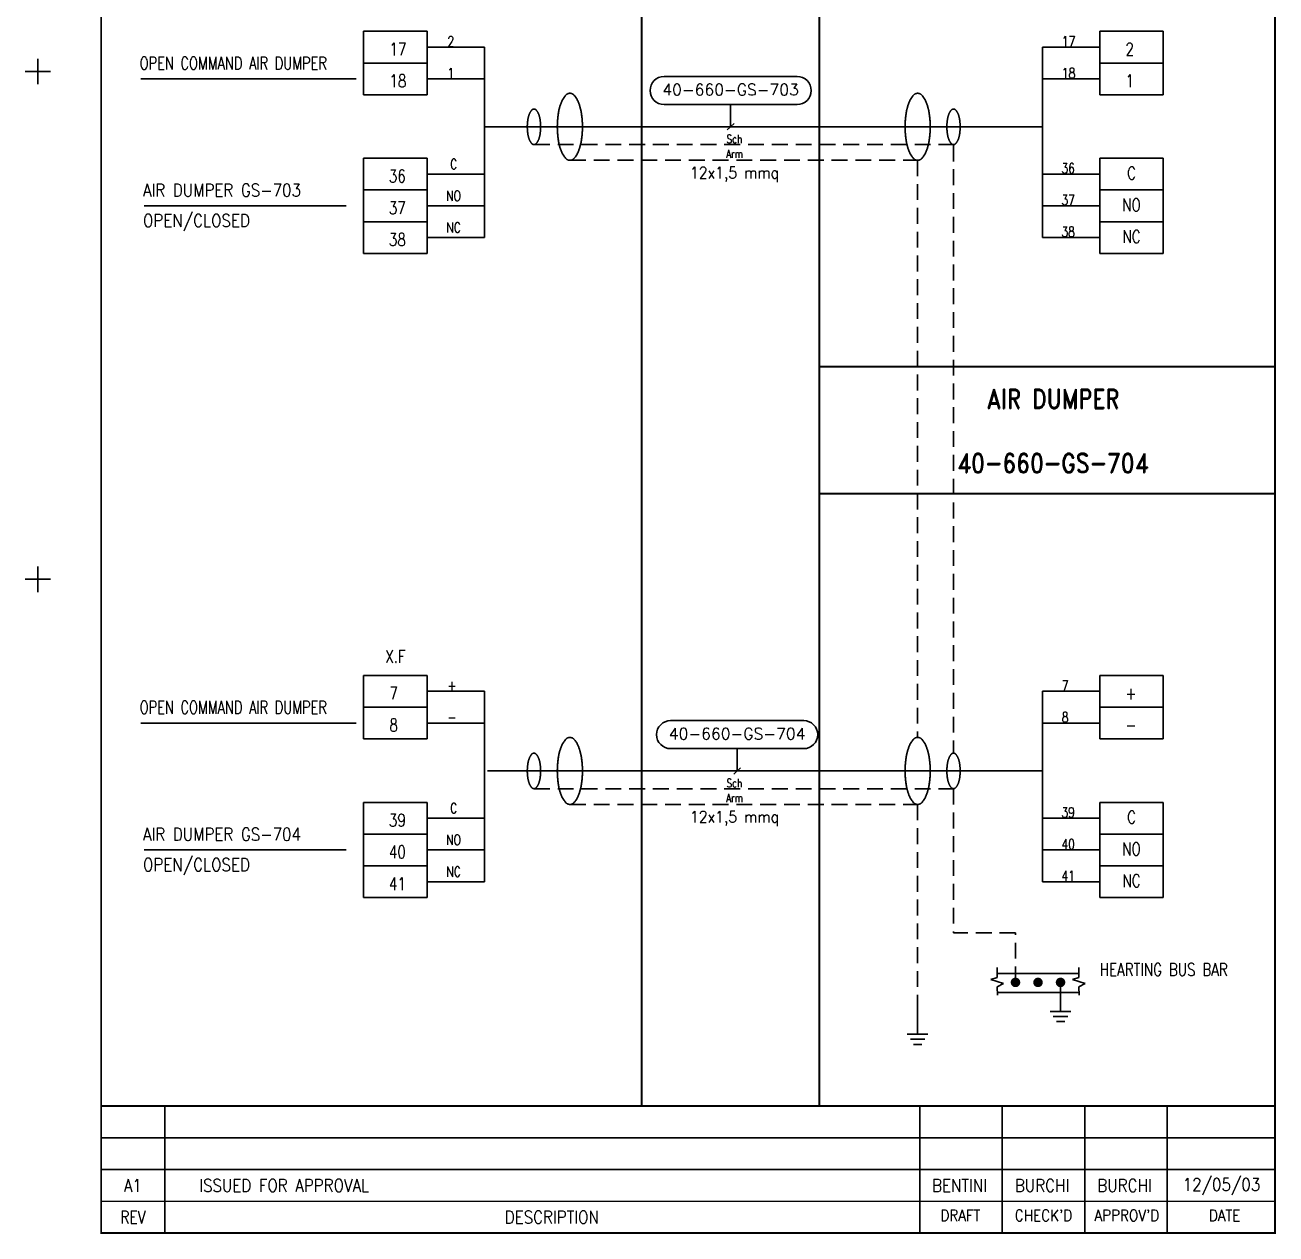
# Model space of a CAD drawing. Extents: x -12 to 185, y 0 to 287.
# Drawn here: x -12 to 185.2, y -0.1 to 190.3 of the extents above; entities that cross this region are included whole.
import ezdxf
from ezdxf.enums import TextEntityAlignment as Align

# ---------------------------------------------------------------- set-up
doc = ezdxf.new("R2010")
doc.units = 0
doc.header["$LTSCALE"] = 10
doc.header["$MEASUREMENT"] = 0
doc.linetypes.add('CONTINUA', pattern=[0])
doc.linetypes.add('HIDDEN', pattern=[0.375, 0.25, -0.125])
doc.layers.get('0').update_dxf_attribs({"linetype": 'CONTINUOUS'})
doc.layers.add('12', color=9, linetype='CONTINUOUS')
doc.styles.add('ROMAND', font='romand', dxfattribs={"width": 0.8})
doc.styles.add('ROMANS', font='ROMANS', dxfattribs={"width": 0.87})

# ---------------------------------------------------------------- blocks, each defined once
blk = doc.blocks.new('A$C65F70BDD')
at = {"linetype": 'HIDDEN'}
blk.add_lwpolyline([(3, 4, 0.038544), (2.87, 5.63, 0.051213), (2.56, 6.83, 0.094525), (1.98, 7.79, 0.211848), (1.5, 8, 0.211848), (1.02, 7.79, 0.094525), (0.44, 6.83, 0.051213), (0.13, 5.63, 0.038544), (0, 4, 0.038544), (0.13, 2.37, 0.051213), (0.44, 1.17, 0.094525), (1.02, 0.21, 0.211848), (1.5, 0, 0.211848), (1.98, 0.21, 0.094525), (2.56, 1.17, 0.051213), (2.87, 2.37, 0.038544)], format="xyb", close=True, dxfattribs=at)

msp = doc.modelspace()

# ---------------------------------------------------------------- linework, layer by layer
at = {"color": 7}
for p, q in [((0, 0), (0, 287)), ((185, 287), (185, 0)), ((129.02, 20), (129.02, 0)), ((142.02, 20), (142.02, 0)), ((155.02, 20), (155.02, 0)), ((168.02, 20), (168.02, 0)), ((185, 15), (0, 15)), ((185, 10), (0, 10)), ((185, 0), (0, 0))]:
    msp.add_line(p, q, dxfattribs=at)
at = {"color": 7, "linetype": 'CONTINUA'}
for p, q in [((-10, 181), (-10, 185)), ((-12, 183), (-8, 183)), ((-10, 101), (-10, 105)), ((-12, 103), (-8, 103))]:
    msp.add_line(p, q, dxfattribs=at)
msp.add_line((10.04, 20.01), (10.04, -0.01))
at = {"const_width": 0.3}
msp.add_lwpolyline([(0, 287), (0, 0), (185, 0), (185, 287), (0, 287)], dxfattribs=at)
at = {"color": 7}
for points, const_width in [([(185, 20), (0, 20)], 0.3), ([(185, 5), (0, 5)], 0.2)]:
    msp.add_lwpolyline(points, dxfattribs=dict(at, const_width=const_width))
at = {"layer": '12', "color": 2}
for p, q in [((51.37, 189.35), (41.37, 189.35)), ((51.37, 189.35), (41.37, 189.35)), ((41.37, 189.35), (41.37, 184.35)), ((51.37, 184.35), (51.37, 189.35)), ((157.38, 189.35), (167.38, 189.35)), ((157.38, 189.35), (167.38, 189.35)), ((157.38, 184.35), (157.38, 189.35)), ((167.38, 189.35), (167.38, 184.35)), ((41.37, 184.35), (41.37, 179.35)), ((51.37, 179.35), (51.37, 184.35)), ((157.38, 179.35), (157.38, 184.35)), ((167.38, 184.35), (167.38, 179.35)), ((51.37, 179.35), (41.37, 179.35)), ((157.38, 179.35), (167.38, 179.35)), ((60.4, 174.3), (148.35, 174.3)), ((41.37, 169.35), (41.37, 164.35)), ((51.37, 169.35), (41.37, 169.35)), ((51.37, 169.35), (41.37, 169.35)), ((51.37, 164.35), (51.37, 169.35)), ((157.38, 169.35), (167.38, 169.35)), ((157.38, 169.35), (167.38, 169.35)), ((157.38, 164.35), (157.38, 169.35)), ((167.38, 169.35), (167.38, 164.35)), ((41.37, 164.35), (41.37, 159.35)), ((51.37, 159.35), (51.37, 164.35)), ((157.38, 159.35), (157.38, 164.35)), ((167.38, 164.35), (167.38, 159.35)), ((41.37, 159.35), (41.37, 154.35)), ((51.37, 154.35), (51.37, 159.35)), ((157.38, 154.35), (157.38, 159.35)), ((167.38, 159.35), (167.38, 154.35)), ((51.37, 154.35), (41.37, 154.35)), ((157.38, 154.35), (167.38, 154.35)), ((41.37, 87.86), (41.37, 82.86)), ((51.37, 87.86), (41.37, 87.86)), ((51.37, 87.86), (41.37, 87.86)), ((51.37, 82.86), (51.37, 87.86)), ((157.38, 82.86), (157.38, 87.86)), ((157.38, 87.86), (167.38, 87.86)), ((157.38, 87.86), (167.38, 87.86)), ((167.38, 87.86), (167.38, 82.86)), ((41.37, 82.86), (41.37, 77.86)), ((51.37, 77.86), (51.37, 82.86)), ((157.38, 77.86), (157.38, 82.86)), ((167.38, 82.86), (167.38, 77.86)), ((51.37, 77.86), (41.37, 77.86)), ((157.38, 77.86), (167.38, 77.86)), ((60.91, 72.81), (148.35, 72.81)), ((41.37, 67.86), (41.37, 62.86)), ((51.37, 67.86), (41.37, 67.86)), ((51.37, 67.86), (41.37, 67.86)), ((51.37, 62.86), (51.37, 67.86)), ((157.38, 62.86), (157.38, 67.86)), ((157.38, 67.86), (167.38, 67.86)), ((157.38, 67.86), (167.38, 67.86)), ((167.38, 67.86), (167.38, 62.86)), ((41.37, 62.86), (41.37, 57.86)), ((51.37, 57.86), (51.37, 62.86)), ((157.38, 57.86), (157.38, 62.86)), ((167.38, 62.86), (167.38, 57.86)), ((41.37, 57.86), (41.37, 52.86)), ((51.37, 52.86), (51.37, 57.86)), ((157.38, 52.86), (157.38, 57.86)), ((167.38, 57.86), (167.38, 52.86)), ((51.37, 52.86), (41.37, 52.86)), ((157.38, 52.86), (167.38, 52.86))]:
    msp.add_line(p, q, dxfattribs=at)
at = {"layer": '12'}
for p, q in [((60.4, 186.85), (51.37, 186.85)), ((60.4, 186.85), (60.4, 156.85)), ((148.35, 186.85), (157.38, 186.85)), ((148.35, 186.85), (148.35, 156.85)), ((51.37, 184.35), (41.37, 184.35)), ((157.38, 184.35), (167.38, 184.35)), ((40.21, 181.85), (6.25, 181.85)), ((60.4, 181.85), (51.37, 181.85)), ((88.72, 182.24), (109.69, 182.24)), ((148.35, 181.85), (157.38, 181.85)), ((88.72, 177.81), (109.69, 177.81)), ((99.2, 177.81), (99.2, 174.3)), ((98.67, 173.8), (99.74, 174.8)), ((60.4, 166.85), (51.37, 166.85)), ((148.35, 166.85), (157.38, 166.85)), ((51.37, 164.35), (41.37, 164.35)), ((157.38, 164.35), (167.38, 164.35)), ((38.62, 161.85), (6.76, 161.85)), ((60.4, 161.85), (51.37, 161.85)), ((148.35, 161.85), (157.38, 161.85)), ((51.37, 159.35), (41.37, 159.35)), ((157.38, 159.35), (167.38, 159.35)), ((60.4, 156.85), (51.37, 156.85)), ((148.35, 156.85), (157.38, 156.85)), ((60.4, 85.36), (51.37, 85.36)), ((60.4, 85.36), (60.4, 55.36)), ((148.35, 85.36), (157.38, 85.36)), ((148.35, 85.36), (148.35, 55.36)), ((51.37, 82.86), (41.37, 82.86)), ((157.38, 82.86), (167.38, 82.86)), ((40.21, 80.36), (6.25, 80.36)), ((60.4, 80.36), (51.37, 80.36)), ((89.74, 80.75), (110.72, 80.75)), ((148.35, 80.36), (157.38, 80.36)), ((89.74, 76.32), (110.72, 76.32)), ((100.23, 76.32), (100.23, 72.81)), ((99.69, 72.31), (100.76, 73.31)), ((60.4, 65.36), (51.37, 65.36)), ((148.35, 65.36), (157.38, 65.36)), ((51.37, 62.86), (41.37, 62.86)), ((157.38, 62.86), (167.38, 62.86)), ((38.62, 60.36), (6.76, 60.36)), ((60.4, 60.36), (51.37, 60.36)), ((148.35, 60.36), (157.38, 60.36)), ((51.37, 57.86), (41.37, 57.86)), ((157.38, 57.86), (167.38, 57.86)), ((60.4, 55.36), (51.37, 55.36)), ((148.35, 55.36), (157.38, 55.36)), ((141.19, 41.83), (141.19, 40.27)), ((154.1, 41.83), (154.1, 40.27)), ((141.19, 40.27), (140.19, 39.95)), ((140.19, 39.95), (142.2, 39.31)), ((141.19, 40.88), (154.1, 40.88)), ((151.2, 39.49), (151.2, 34.93)), ((154.1, 40.27), (153.09, 39.95)), ((153.09, 39.95), (155.1, 39.31)), ((142.2, 39.31), (141.19, 38.81)), ((141.19, 38.81), (141.24, 37.48)), ((141.23, 37.88), (154.13, 37.88)), ((155.1, 39.31), (154.1, 38.81)), ((154.1, 38.81), (154.14, 37.48)), ((128.68, 35.86), (128.68, 31.31)), ((152.82, 34.93), (149.57, 34.93)), ((152.33, 34.14), (150.06, 34.14)), ((151.85, 33.35), (150.54, 33.35)), ((130.3, 31.31), (127.05, 31.31)), ((129.82, 30.52), (127.54, 30.52)), ((129.33, 29.73), (128.03, 29.73))]:
    msp.add_line(p, q, dxfattribs=at)
at = {"layer": '12', "color": 7, "linetype": 'CONTINUA'}
for p, q in [((-10, 181), (-10, 185)), ((-12, 183), (-8, 183)), ((-10, 101), (-10, 105)), ((-12, 103), (-8, 103))]:
    msp.add_line(p, q, dxfattribs=at)
at = {"layer": '12', "linetype": 'HIDDEN'}
for p, q in [((68.21, 171.5), (134.33, 171.5)), ((134.33, 171.35), (134.33, 75.61)), ((73.87, 169.02), (128.68, 169.02)), ((128.68, 169.02), (128.68, 78.09)), ((68.21, 70.01), (134.33, 70.01)), ((134.33, 70.01), (134.33, 47.32)), ((73.87, 67.53), (128.68, 67.53)), ((128.68, 67.53), (128.68, 35.86)), ((144.1, 47.32), (134.33, 47.32)), ((144.1, 39.49), (144.1, 47.32))]:
    msp.add_line(p, q, dxfattribs=at)
at = {"layer": '12', "const_width": 0.3}
for points in [[(85.2, 247), (85.2, 20)], [(85.2, 247), (85.2, 20)], [(113.2, 247), (113.2, 20)], [(113.2, 247), (113.2, 20)], [(113.2, 136.51), (185, 136.51)], [(113.2, 136.51), (185, 136.51)], [(113.2, 116.51), (185, 116.51)]]:
    msp.add_lwpolyline(points, dxfattribs=at)
at = {"layer": '12', "const_width": 0.75}
for points in [[(144.47, 39.49, -1), (143.72, 39.49, -1)], [(148.02, 39.49, -1), (147.27, 39.49, -1)], [(151.57, 39.49, -1), (150.82, 39.49, -1)]]:
    msp.add_lwpolyline(points, format="xyb", close=True, dxfattribs=at)
at = {"layer": '12'}
for centre, start, end in [((88.72, 180.02), 90, 270), ((109.69, 180.02), 270, 90), ((89.74, 78.53), 90, 270), ((110.72, 78.53), 270, 90)]:
    msp.add_arc(centre, 2.21, start, end, dxfattribs=at)

# ---------------------------------------------------------------- block references
for p, xscale, yscale, zscale in [((71.89, 169.02), 1.319999999999993, 1.319999999999993, 1.32), ((130.66, 169.02), -1.319999999999993, 1.319999999999993, 1.32), ((67.16, 171.5), 0.6999999999999886, 0.6999999999999886, 0.7), ((135.38, 171.5), -0.6999999999999886, 0.6999999999999886, 0.7), ((71.89, 67.53), 1.319999999999993, 1.319999999999993, 1.32), ((130.66, 67.53), -1.319999999999993, 1.319999999999993, 1.32), ((67.16, 70.01), 0.6999999999999886, 0.6999999999999886, 0.7), ((135.38, 70.01), -0.6999999999999886, 0.6999999999999886, 0.7)]:
    msp.add_blockref('A$C65F70BDD', p, dxfattribs=dict(at, xscale=xscale, yscale=yscale, zscale=zscale))

# ---------------------------------------------------------------- texts
for s, style, width, p in [('A1', 'ROMANS', 0.87, (5, 7.5)), ('ISSUED FOR APPROVAL', 'ROMANS', 0.87, (28.84, 7.5)), ('BENTINI', 'ROMANS', 0.87, (135.28, 7.5)), ('BURCHI', 'ROMANS', 0.87, (148.28, 7.5)), ('BURCHI', 'ROMANS', 0.87, (161.28, 7.5)), ('12/05/03', 'ROMANS', 0.87, (176.56, 7.5)), ('REV', 'ROMAND', 0.8, (5, 2.5)), ('DESCRIPTION', 'ROMANS', 0.87, (71.02, 2.5))]:
    msp.add_text(s, height=2, dxfattribs=dict(style=style, width=width)).set_placement(p, align=Align.MIDDLE)
at = {"color": 7, "style": 'ROMANS', "width": 0.87}
for s, p in [('DRAFT', (135.41, 2.78)), ("CHECK'D", (148.51, 2.78)), ("APPROV'D", (161.64, 2.78)), ('DATE', (177.05, 2.78))]:
    msp.add_text(s, height=1.8, dxfattribs=at).set_placement(p, align=Align.MIDDLE)
at = {"layer": '12', "color": 7, "style": 'ROMANS'}
for s, height, width, p in [('17', 2, 0.78, (45.43, 185.53)), ('2', 1.6, 0.78, (54.59, 186.96)), ('17', 1.6, 0.78, (151.4, 186.96)), ('2', 2, 0.78, (161.43, 185.53)), ('OPEN COMMAND AIR DUMPER', 2, 0.75, (6.07, 183.32)), ('1', 1.6, 0.78, (54.59, 181.96)), ('18', 1.6, 0.78, (151.4, 181.96)), ('18', 2, 0.78, (45.43, 180.53)), ('1', 2, 0.78, (161.43, 180.53)), ('36', 1.6, 0.78, (151.32, 166.96)), ('36', 2, 0.78, (45.34, 165.53)), ('AIR DUMPER GS-703', 2, 0.87, (6.59, 163.32)), ('37', 2, 0.78, (45.34, 160.53)), ('37', 1.6, 0.78, (151.32, 161.96)), ('OPEN/CLOSED', 2, 0.87, (6.59, 158.53)), ('38', 1.6, 0.78, (151.32, 156.96)), ('38', 2, 0.78, (45.34, 155.53)), ('+', 1.6, 0.78, (54.59, 85.47)), ('7', 1.6, 0.78, (151.4, 85.47)), ('7', 2, 0.78, (45.43, 84.04)), ('+', 2, 0.78, (161.43, 84.04)), ('OPEN COMMAND AIR DUMPER', 2, 0.75, (6.07, 81.83)), ('8', 2, 0.78, (45.43, 79.04)), ('-', 1.6, 0.78, (54.59, 80.47)), ('8', 1.6, 0.78, (151.4, 80.47)), ('-', 2, 0.78, (161.43, 79.04)), ('39', 1.6, 0.78, (151.32, 65.47)), ('39', 2, 0.78, (45.34, 64.04)), ('AIR DUMPER GS-704', 2, 0.87, (6.59, 61.83)), ('40', 1.6, 0.78, (151.32, 60.47)), ('OPEN/CLOSED', 2, 0.87, (6.59, 57.04)), ('40', 2, 0.78, (45.34, 59.04)), ('41', 2, 0.78, (45.34, 54.04)), ('41', 1.6, 0.78, (151.32, 55.47)), ('HEARTING BUS BAR', 2, 0.78, (157.36, 40.51))]:
    msp.add_text(s, height=height, dxfattribs=dict(at, width=width)).set_placement(p)
for s, p in [('40-660-GS-703', (99.2, 179.26)), ('40-660-GS-704', (100.23, 77.77))]:
    msp.add_text(s, height=1.8, dxfattribs=at).set_placement(p, align=Align.CENTER)
for s, height, width, p in [('Sch', 1.3, 0.78, (99.81, 171.73)), ('Arm', 1.3, 0.78, (99.81, 169.39)), ('12x1,5 mmq', 1.8, 0.9, (99.81, 166.18)), ('X.F', 2, 0.78, (46.37, 89.84)), ('Sch', 1.3, 0.78, (99.81, 70.24)), ('Arm', 1.3, 0.78, (99.81, 67.9)), ('12x1,5 mmq', 1.8, 0.9, (99.81, 64.69))]:
    msp.add_text(s, height=height, dxfattribs=dict(at, width=width)).set_placement(p, align=Align.CENTER)
at = {"layer": '12', "color": 7, "style": 'ROMANS', "width": 0.78}
for s, height, p in [('C', 1.6, (55.54, 168.43)), ('C', 2, (162.38, 167)), ('NO', 1.6, (55.54, 163.43)), ('NO', 2, (162.38, 162)), ('NC', 1.6, (55.54, 158.43)), ('NC', 2, (162.38, 157)), ('C', 1.6, (55.54, 66.94)), ('C', 2, (162.38, 65.51)), ('NO', 1.6, (55.54, 61.94)), ('NO', 2, (162.38, 60.51)), ('NC', 1.6, (55.54, 56.94)), ('NC', 2, (162.38, 55.51))]:
    msp.add_text(s, height=height, dxfattribs=at).set_placement(p, align=Align.MIDDLE)
at = {"layer": '12', "color": 2, "style": 'ROMAND', "width": 0.85}
for s, p in [('AIR DUMPER', (150.03, 131.44)), ('40-660-GS-704', (149.99, 121.31))]:
    msp.add_text(s, height=3, dxfattribs=at).set_placement(p, align=Align.MIDDLE)

doc.saveas('drawing.dxf')
